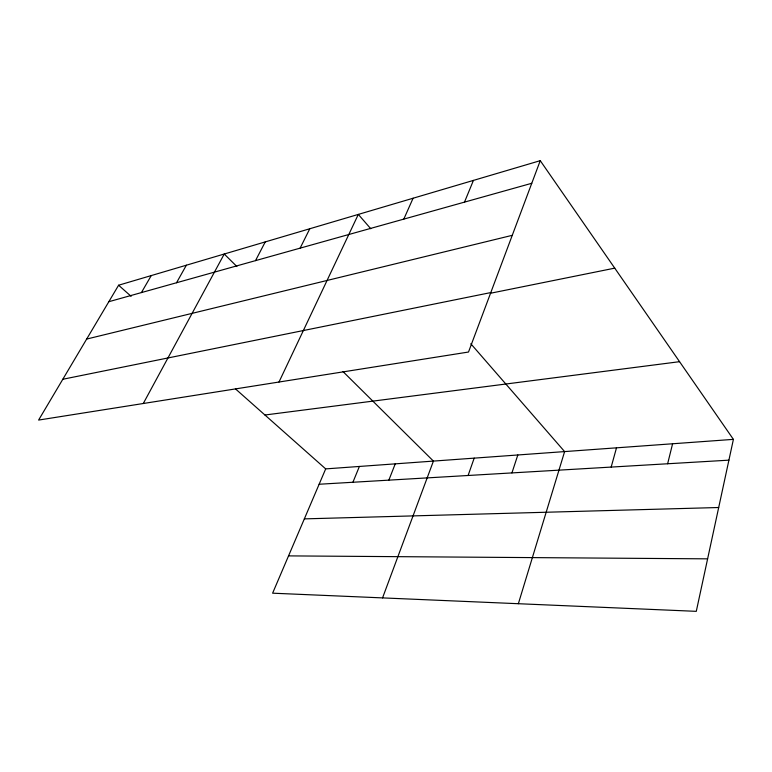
<?xml version="1.0" encoding="UTF-8"?>
<svg xmlns="http://www.w3.org/2000/svg" width="772" height="772" viewBox="0 0 772 772"><rect width="100%" height="100%" fill="white"/><g stroke="black" fill="none" stroke-linecap="round" stroke-linejoin="round"><path stroke-width="1.16" d="M733.4 439.365L696.286 611.337L272.613 593.186L325.688 468.893L733.4 439.365L540.255 160.663L118.608 285.225L38.6 420.074L468.507 352.032L540.255 160.663M667.635 463.76L672.595 443.765M611.173 467.079L616.5 447.828M518.359 603.714L564.612 451.591L470.804 343.743M511.933 472.908L517.819 454.978M468.102 475.484L474.191 458.134M382.555 597.895L433.42 461.087L342.98 371.554M388.856 480.145L395.235 463.856M352.91 482.259L359.395 466.452M464.493 202.119L473.429 180.407M403.804 219.113L413.088 198.23M279.001 382.024L358.314 214.413L370.782 228.744M300.125 248.15L309.794 228.744M255.493 260.647L265.259 241.906M143.283 403.505L224.247 254.017L236.85 266.494M176.527 282.755L186.361 265.211M141.421 292.578L151.244 275.585M108.833 301.707L531.773 183.282M86.667 339.062L512.261 235.325M62.812 379.264L490.799 292.578M490.519 293.244L614.744 268.145M264.931 415.008L679.563 361.682M319.125 484.247L728.913 460.16M304.342 518.88L718.693 507.513M288.535 555.888L707.615 558.841M118.608 285.225L131.124 296.323M235.441 388.847L325.688 468.893"/></g></svg>
